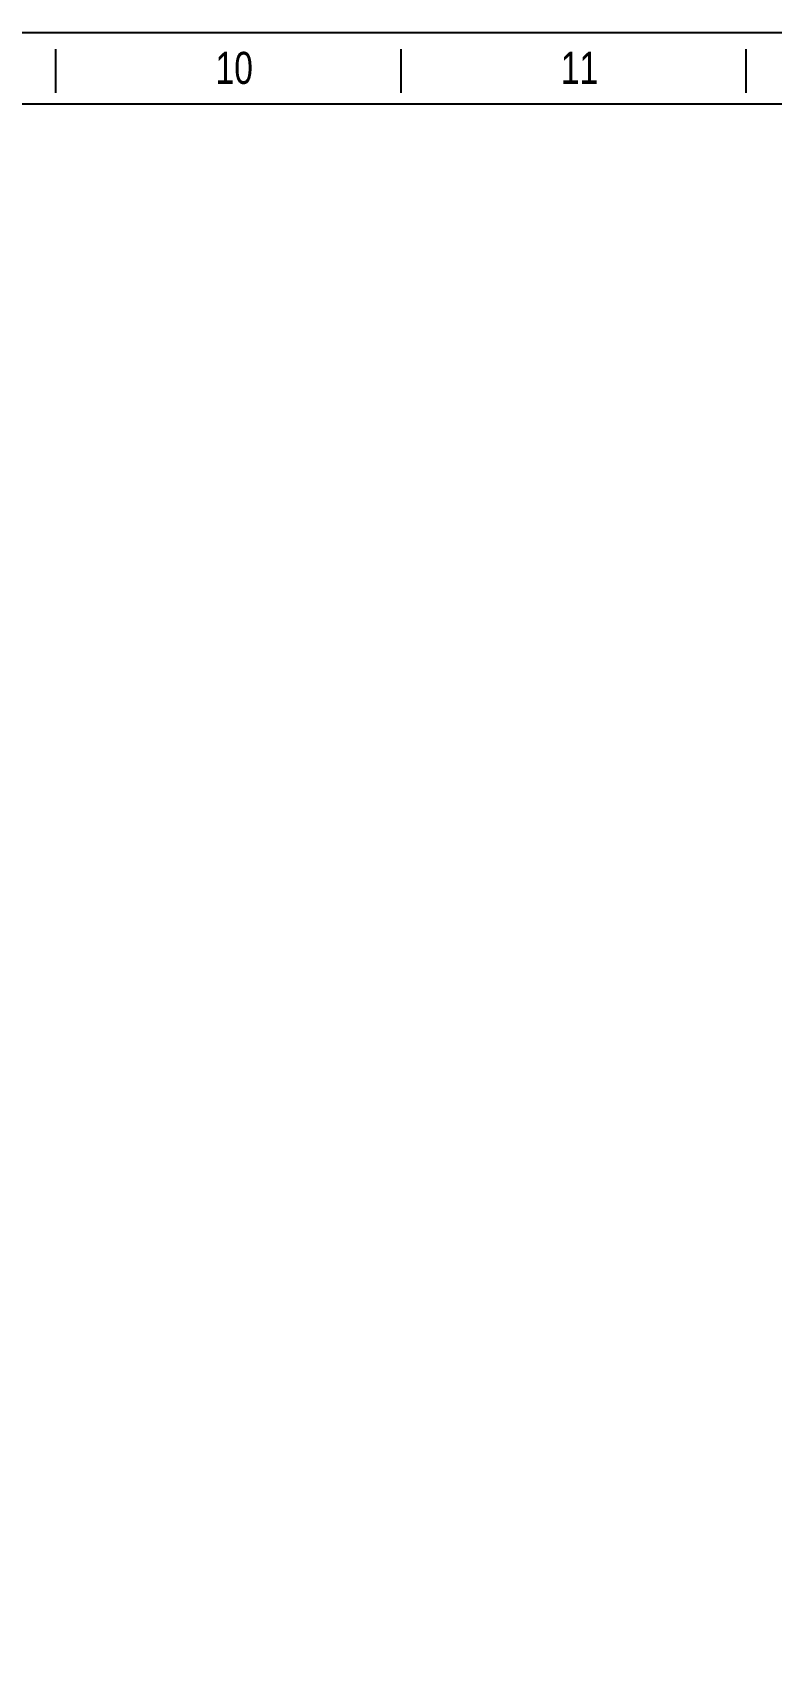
# Model space of a CAD drawing. Header units: millimetres. Extents: x 1409 to 26878, y 589 to 5187.
# Drawn here: x 5912 to 6513, y 1579 to 2906 of the extents above; entities that cross this region are included whole.
import ezdxf

# ---------------------------------------------------------------- set-up
doc = ezdxf.new("R2010")
doc.units = ezdxf.units.MM
doc.styles.add('CKSTANDARD', font='arial.ttf')
doc.styles.add('Roamns', font='romans.shx')

# ---------------------------------------------------------------- blocks, each defined once
blk = doc.blocks.new('standard template')
for p, q in [((28448, 30728), (28448, 30325)), ((31619, 30728), (31619, 30325)), ((34791, 30728), (34791, 30325))]:
    blk.add_line(p, q)
blk.add_lwpolyline([(37963, 4700), (-97, 4700), (-97, 30879), (37963, 30879)], close=True)
at = {"color": 7}
blk.add_lwpolyline([(456, 6674), (456, 5964), (456, 5254), (456, 30226), (37409, 30226), (37409, 5254)], dxfattribs=at)
at = {"style": 'CKSTANDARD', "width": 0.75}
for s, p in [('10', (29918, 30408)), ('11', (33090, 30408))]:
    blk.add_text(s, height=294.8, dxfattribs=at).set_placement(p)
at = {"style": 'Roamns'}
for tag, p in [('PAGE_NAME', (27466, 7594)), ('PROJECT_NAME', (27466, 6884)), ('DRAWN_NAME', (27466, 6174)), ('VERSION', (34241, 6174)), ('SELECT_DATA', (27466, 5464)), ('PAGE_NUMBER', (34241, 5464))]:
    blk.add_attdef(tag, p, '', height=285, dxfattribs=at)

msp = doc.modelspace()

# ---------------------------------------------------------------- block references
at = {"lineweight": -3, "transparency": 33554595, "xscale": 0.0885002660397285, "yscale": 0.0885002660397285, "zscale": 0.0885002660397285}
msp.add_blockref('standard template', (3413.4192, 173.2812), dxfattribs=at)

doc.saveas('drawing.dxf')
